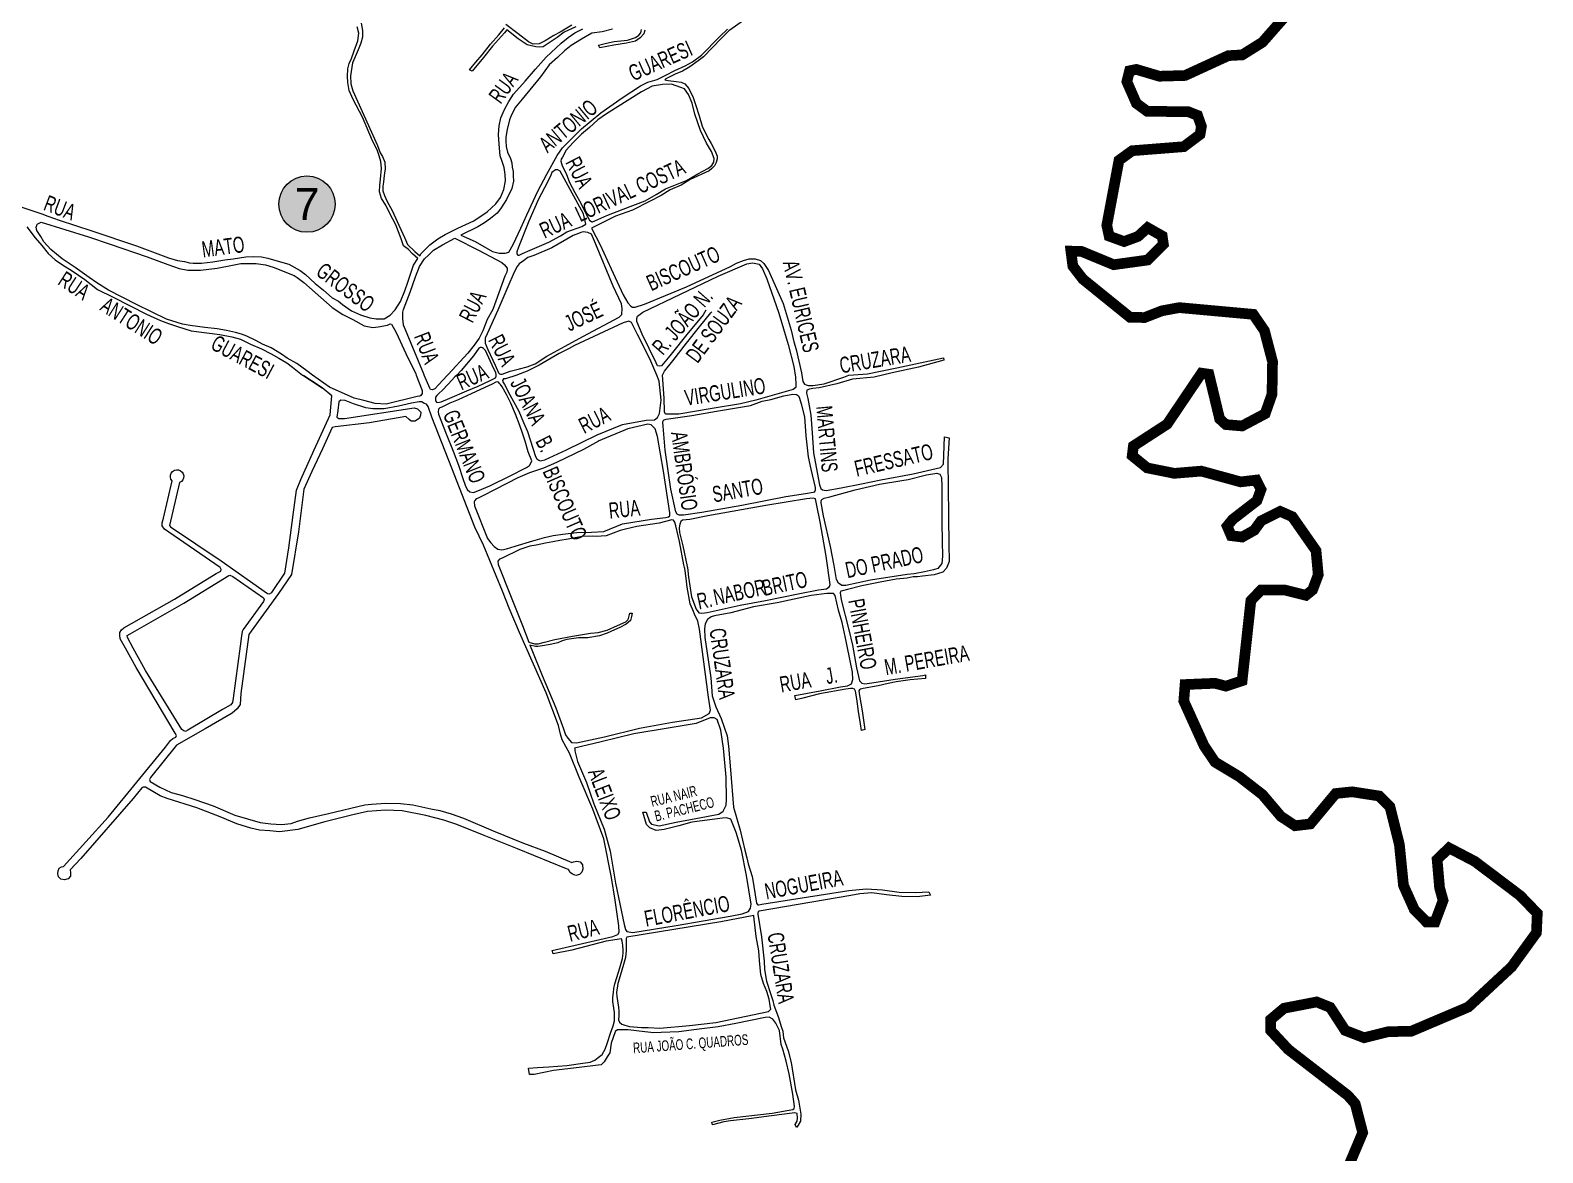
# Model space of a CAD drawing. Header units: millimetres. Extents: x 617885 to 663705, y 7172943 to 7234736.
# Drawn here: x 661296 to 662712, y 7182071 to 7183123 of the extents above; entities that cross this region are included whole.
import ezdxf
from ezdxf.enums import TextEntityAlignment as Align

# ---------------------------------------------------------------- set-up
doc = ezdxf.new("R2010")
doc.units = ezdxf.units.MM
doc.layers.add('BAIRROS', color=12, linetype='Continuous')
doc.layers.add('CMEI', color=51, linetype='Continuous')
doc.layers.add('TOP_VIAS 10.000', color=7, linetype='Continuous', lineweight=9)
doc.layers.add('VIAS', color=7, linetype='Continuous', lineweight=5)
doc.styles.add('LDUP', font='LDUP.SHX')
doc.styles.get("Standard").update_dxf_attribs({"font": 'arial.ttf'})

msp = doc.modelspace()

# ---------------------------------------------------------------- hatches: boundary and pattern name
at = {"layer": 'CMEI', "true_color": 0xffff99}
h = msp.add_hatch(color=51, dxfattribs=at)
edge = h.paths.add_edge_path()
edge.add_arc((661555, 7182960.2), 26.4, 0, 360)

# ---------------------------------------------------------------- linework, layer by layer
at = {"layer": 'BAIRROS', "lineweight": 40, "ltscale": 0.3, "const_width": 10}
msp.add_lwpolyline([(662528.2, 7182053.9), (662543.5, 7182090.1), (662536.5, 7182117.2), (662529.6, 7182125), (662473.8, 7182168.1), (662457.3, 7182185.9), (662457.3, 7182196.1), (662469.9, 7182206.7), (662500.4, 7182212.6), (662513.1, 7182207.5), (662527.1, 7182185.9), (662544.8, 7182179.1), (662567.4, 7182184.7), (662589.1, 7182185.2), (662642.5, 7182207.9), (662683, 7182245.5), (662706.2, 7182277.5), (662707, 7182295.6), (662691, 7182312.2), (662648.5, 7182344.3), (662624.4, 7182356.9), (662613.2, 7182346.1), (662615.5, 7182319.6), (662618.8, 7182307.7), (662611.2, 7182287.4), (662603.3, 7182287.5), (662591.9, 7182299), (662581.7, 7182321.8), (662577.9, 7182359.9), (662569, 7182395.5), (662558.9, 7182405.6), (662533.6, 7182409.5), (662518.2, 7182407.9), (662494.5, 7182379.4), (662480.2, 7182377.7), (662466.9, 7182386.5), (662449.6, 7182406.9), (662428.1, 7182423.6), (662405.2, 7182437.4), (662395, 7182452.6), (662376, 7182494.5), (662377.2, 7182510), (662405.2, 7182511.2), (662415.4, 7182508.5), (662430.6, 7182513.6), (662438.8, 7182588.6), (662448.4, 7182598.7), (662470, 7182598.7), (662490.3, 7182593.6), (662496.6, 7182598.7), (662501.9, 7182612.9), (662499.8, 7182635.5), (662477.6, 7182667.3), (662466.2, 7182672.3), (662448.4, 7182663.4), (662442, 7182654.6), (662430.6, 7182648.2), (662420.4, 7182649.5), (662416.6, 7182658.4), (662421.7, 7182664.7), (662444.5, 7182682.3), (662448.3, 7182692.8), (662443.8, 7182701.6), (662429.2, 7182699.9), (662392.4, 7182710), (662367.1, 7182707.9), (662341.7, 7182713), (662327.7, 7182724.4), (662328.8, 7182733.5), (662360.4, 7182754), (662392.6, 7182801.8), (662399.5, 7182800.8), (662409.6, 7182758.9), (662415.4, 7182753.6), (662430.6, 7182752.3), (662452.2, 7182763.8), (662458.6, 7182782.1), (662459.1, 7182812.6), (662451.5, 7182841.6), (662441, 7182856.9), (662371.7, 7182863.2), (662355.5, 7182860.2), (662339.3, 7182853.9), (662325.7, 7182854.1), (662281.5, 7182889.9), (662272.1, 7182902.1), (662270.3, 7182916.1), (662279.9, 7182916), (662310.4, 7182903.4), (662342.2, 7182907.8), (662356.9, 7182922.6), (662355.8, 7182930.3), (662342.1, 7182938.1), (662333.1, 7182929.9), (662320.1, 7182925.1), (662306.1, 7182930.2), (662303.9, 7182940.3), (662315.3, 7183001.2), (662327.7, 7183010.2), (662376, 7183014), (662391.2, 7183025.4), (662392.5, 7183033), (662388.9, 7183043.3), (662380.3, 7183046.7), (662341.7, 7183047.2), (662331.6, 7183054.6), (662322.7, 7183074.9), (662325.2, 7183085.1), (662331.6, 7183086.4), (662353.1, 7183080), (662377.2, 7183080.7), (662417.7, 7183099.3), (662430.7, 7183100), (662449.6, 7183111.8), (662473.2, 7183138.7)], dxfattribs=at)
at = {"layer": 'CMEI', "color": 7, "lineweight": 5}
msp.add_circle((661555, 7182960.2), 26.4, dxfattribs=at)
at = {"layer": 'VIAS', "color": 253}
for points in [[(661632.8, 7182856), (661637.6, 7182861.2), (661642.7, 7182869), (661646.7, 7182879), (661649.5, 7182886.9), (661654.6, 7182903), (661658.9, 7182909.2), (661653.8, 7182913.7), (661649.9, 7182917.5), (661645.4, 7182921.1), (661643.3, 7182927.5), (661638.3, 7182940.7), (661632.7, 7182951.5), (661628.7, 7182959.2), (661624.9, 7182965.3), (661623, 7182971.7), (661623.1, 7182977.9), (661623.7, 7182983.7), (661624.7, 7182993.6), (661624, 7183000), (661622.7, 7183005.5), (661620.6, 7183011.1), (661616.2, 7183019.5), (661606.9, 7183041.8), (661598.3, 7183058.1), (661594.4, 7183066.6), (661593.1, 7183074), (661593, 7183080.2), (661593.2, 7183086.8), (661594.4, 7183091.9), (661596.7, 7183096.7), (661599.3, 7183103.9), (661602.5, 7183113.2), (661603.6, 7183120.5), (661602.1, 7183126.4)], [(661605.7, 7183129.7), (661607, 7183122.9), (661607, 7183116.7), (661605.4, 7183110.9), (661603, 7183104.9), (661600.1, 7183098.1), (661597.5, 7183092.6), (661597, 7183088.6), (661595.7, 7183080.3), (661596.1, 7183073), (661597.9, 7183066.2), (661608.1, 7183043.4), (661621.1, 7183015.2), (661623.6, 7183008.3), (661625.7, 7183004.9), (661627.8, 7182999.4), (661628.2, 7182993), (661627.5, 7182989.6), (661627.1, 7182984.3), (661626.7, 7182980.6), (661626, 7182977.1), (661626, 7182972.7), (661627.7, 7182968.4), (661630.1, 7182962.5), (661634.7, 7182954.3), (661640.9, 7182940.5), (661646.7, 7182928.2), (661649.2, 7182922.4), (661656, 7182915.9), (661660.6, 7182911.8), (661662, 7182913.8), (661670.1, 7182922), (661677.6, 7182927.5), (661684.4, 7182931.8), (661696.3, 7182937.8), (661711.1, 7182944.5), (661723.6, 7182953), (661731.7, 7182960.3), (661736.1, 7182966.3), (661739.2, 7182973.9), (661740.8, 7182981.9), (661740.6, 7182987.8), (661739.6, 7182994.5), (661737.9, 7183000.2), (661736, 7183005.4), (661734.9, 7183016.4), (661734.4, 7183025.3), (661734.9, 7183033.4), (661736.4, 7183040.9), (661739.9, 7183048.9), (661744.1, 7183056.3), (661748.5, 7183063.2), (661759.2, 7183075.4), (661769.1, 7183086.6), (661778.8, 7183097.8), (661793.1, 7183111.1), (661799.6, 7183116.3), (661805.8, 7183120.7), (661813.3, 7183124.4)], [(661806.8, 7183126.4), (661795.7, 7183121.4), (661789.1, 7183116.4), (661776.2, 7183107.7), (661773.1, 7183107.2), (661769.2, 7183107.7), (661761.3, 7183109.5), (661752.6, 7183115.2), (661742.2, 7183123.5), (661740, 7183120.8), (661728.7, 7183108.1), (661720.2, 7183097.6), (661709.6, 7183084.7), (661707.2, 7183086.1), (661710.1, 7183089.3), (661713, 7183093.3), (661719.1, 7183100.1), (661726.9, 7183110.2), (661734.5, 7183118.7), (661739.8, 7183125.5)], [(661803.1, 7183127.9), (661792, 7183121.4), (661786.2, 7183118.3), (661778.1, 7183113.1), (661772.3, 7183110.4), (661766.8, 7183110.2), (661762.5, 7183112.1), (661752.6, 7183119.6), (661741.3, 7183128.6)], [(661964.6, 7183133), (661949.9, 7183122.5), (661942.8, 7183115.3), (661926.2, 7183098.1), (661921.3, 7183094.4), (661913.4, 7183088.7), (661906.5, 7183084.8), (661899.7, 7183081.8), (661891, 7183077.7), (661890.1, 7183076.7), (661893.2, 7183076), (661900.7, 7183075), (661905.5, 7183074.6), (661908.7, 7183072.8), (661912.5, 7183068.6), (661916.6, 7183060.1), (661918.9, 7183053.5), (661922.3, 7183043), (661925.1, 7183033.3), (661928.4, 7183025.9), (661931.2, 7183020.7), (661933.3, 7183017), (661935.4, 7183013.5), (661937.8, 7183008.3), (661939.2, 7183005), (661939, 7183002.5), (661938, 7182999.1), (661936.6, 7182996.1), (661934.2, 7182993.6), (661931.6, 7182991.5), (661913.8, 7182983.1), (661905.3, 7182977.8), (661895.2, 7182973.7), (661886.6, 7182968.1), (661875.7, 7182962.6), (661859.7, 7182954.5), (661843.9, 7182948.8), (661828.4, 7182941.2), (661821.3, 7182937.5), (661829.4, 7182922.1), (661839.8, 7182899.4), (661850.9, 7182875.1), (661855.4, 7182867.7), (661858.2, 7182864.6), (661859.9, 7182863.7), (661862.3, 7182863.7), (661871.1, 7182866.5), (661910.2, 7182882.7), (661951.5, 7182901.8), (661957.1, 7182904.8), (661963.7, 7182907.2), (661968.9, 7182908.9), (661974.8, 7182909), (661979.6, 7182907.4), (661982.7, 7182904.5), (661987.2, 7182898), (662000.9, 7182866.9), (662008.5, 7182842.1), (662011, 7182831.2), (662012.9, 7182823.9), (662018.1, 7182802.2), (662018.5, 7182800), (662019.4, 7182793.9), (662020.7, 7182791.4), (662022.5, 7182790.7), (662024.4, 7182790.2), (662028.8, 7182790.1), (662039.3, 7182791.7), (662057.6, 7182798.1), (662062.5, 7182800), (662079.9, 7182801.1), (662107.3, 7182806.7), (662151, 7182816.1), (662151.3, 7182814), (662127.5, 7182807.3), (662102.8, 7182802.2), (662086, 7182798.1), (662065.7, 7182796.2), (662051.1, 7182791.9), (662034.6, 7182788), (662028.8, 7182787.3), (662025.5, 7182786.8), (662023, 7182785.7), (662022.6, 7182783.1), (662024, 7182777.9), (662025.1, 7182771.1), (662026.8, 7182762.4), (662028, 7182746), (662029.3, 7182727.1), (662032.7, 7182708.7), (662034.8, 7182697.1), (662036, 7182693.6), (662037.6, 7182692.4), (662039.3, 7182692), (662041.2, 7182691.8), (662055.3, 7182694.2), (662074.2, 7182698), (662092.4, 7182701.7), (662122.5, 7182707.5), (662148.3, 7182713.4), (662151, 7182716.6), (662151.2, 7182724.8), (662152, 7182742.1), (662156.2, 7182741.3), (662155.2, 7182721.5), (662154.9, 7182717.5), (662155.3, 7182696.3), (662155.7, 7182666.7), (662155.9, 7182641.5), (662156.3, 7182625.3), (662153.8, 7182619), (662150.3, 7182615.4), (662142.3, 7182612.9), (662131.2, 7182611.6), (662126.7, 7182611), (662122.6, 7182610.9), (662117.1, 7182609.8), (662106.6, 7182608.6), (662091.7, 7182606), (662074.6, 7182602.4), (662061.2, 7182599.2), (662056.3, 7182597.9), (662054.9, 7182597.5), (662054.5, 7182596.9), (662054.3, 7182596.1), (662055.3, 7182589.3), (662062.3, 7182561.2), (662065.7, 7182546.9), (662069.5, 7182525.8), (662072.3, 7182513.6), (662074.6, 7182511.2), (662077.3, 7182510.7), (662083.9, 7182511.6), (662105.6, 7182515.1), (662131.5, 7182518.4), (662134.1, 7182519), (662134, 7182515.7), (662119.7, 7182514.4), (662106.8, 7182512.5), (662099.3, 7182511.1), (662089.7, 7182508.9), (662075.9, 7182506.2), (662073.3, 7182505.8), (662072.2, 7182505), (662071.8, 7182504.2), (662072.4, 7182499.7), (662074.9, 7182485.3), (662076, 7182476.5), (662077.2, 7182467.8), (662074.1, 7182467), (662073.3, 7182473.1), (662071.4, 7182484.9), (662069.7, 7182496.7), (662068.7, 7182503.7), (662067.8, 7182505.6), (662066.1, 7182506.3), (662064, 7182506.3), (662059.4, 7182505.7), (662034.9, 7182501.2), (662019.3, 7182497.3), (662012.8, 7182495.7), (662011.9, 7182499.8), (662035.5, 7182504.1), (662054.5, 7182507.9), (662061, 7182508.8), (662064.8, 7182510.8), (662066, 7182514.8), (662065.7, 7182521.7), (662060.7, 7182546.1), (662059.9, 7182550.8), (662056.1, 7182568), (662052.8, 7182579.6), (662049.6, 7182593.5), (662048, 7182595.2)], [(661841.2, 7183124.1), (661831.5, 7183121.6), (661821.8, 7183120.3), (661812, 7183114.7), (661802.5, 7183108.9), (661796.2, 7183103.8), (661789.6, 7183097.5), (661781.9, 7183090.7), (661773.5, 7183079.4), (661756.5, 7183058.6), (661750.1, 7183051), (661746.5, 7183043.7), (661744.7, 7183039), (661742.3, 7183030), (661741.2, 7183022.9), (661741.1, 7183019.3), (661741.6, 7183014.3), (661742.9, 7183009), (661745.4, 7183002.8), (661746.7, 7182998.8), (661747.2, 7182994.9), (661748, 7182990.7), (661748, 7182990.7), (661748.2, 7182986.7), (661748.3, 7182981.6), (661746.8, 7182974.9), (661741.7, 7182964.4), (661736.3, 7182955.7), (661733.1, 7182951.8), (661726.8, 7182946.6), (661721.2, 7182942.6), (661714.9, 7182938.8), (661699, 7182931.2), (661712.6, 7182925), (661728.8, 7182915.9), (661734.8, 7182914.2), (661740.7, 7182914.1), (661744.1, 7182915), (661748, 7182922.4), (661755.2, 7182937.7), (661760.8, 7182950), (661771.3, 7182972.2), (661779.5, 7182988.3), (661789.4, 7183005.6), (661794.4, 7183012.8), (661799.5, 7183018.1), (661805.2, 7183023.8), (661812.1, 7183030.7), (661821.2, 7183038.1), (661830.1, 7183045.8), (661850.2, 7183059.9), (661867.2, 7183071), (661874, 7183074.5), (661882.8, 7183077), (661891.1, 7183080.9), (661899.3, 7183085.3), (661909, 7183089.8), (661915.9, 7183093.5), (661924.3, 7183099.6), (661941.4, 7183116.8), (661948.7, 7183124.1)], [(661871.2, 7183123.1), (661870.4, 7183119.7), (661866.9, 7183115.9), (661862.7, 7183113), (661854.2, 7183111.1), (661842.4, 7183109.1), (661829.2, 7183106.5), (661827.9, 7183109.2), (661835.3, 7183110.9), (661842.7, 7183112.4), (661855.1, 7183113.8), (661862.6, 7183116.2), (661865.7, 7183118.6), (661867.6, 7183120.6), (661868.2, 7183123.8)], [(661286.2, 7182957.8), (661306.7, 7182951), (661306.7, 7182951), (661312.2, 7182949), (661323, 7182945.1), (661353.6, 7182935.3), (661395.5, 7182921.1), (661425.4, 7182910), (661433.9, 7182907.2), (661440.3, 7182906.3), (661445.1, 7182905.2), (661448.4, 7182904.9), (661456.2, 7182904.9), (661466.8, 7182906), (661478, 7182907.9), (661485.8, 7182909), (661497.6, 7182910.7), (661504.7, 7182911), (661512.3, 7182910.7), (661518.4, 7182909.6), (661525.8, 7182907.4), (661537.9, 7182903.8), (661548.5, 7182898), (661553.7, 7182894.2), (661562.7, 7182885.9), (661570.4, 7182879.4), (661578.5, 7182872.5), (661584.4, 7182869.1), (661588.1, 7182866), (661596.8, 7182860.2), (661605, 7182856.3), (661613.7, 7182853.5), (661619.7, 7182852.6), (661627.4, 7182852.7), (661632.8, 7182856)], [(661657.2, 7182800), (661662.7, 7182785.4), (661662.8, 7182783.8), (661662.7, 7182782.6), (661662.3, 7182781.7), (661661.5, 7182780.8), (661660.6, 7182780.3), (661658.3, 7182779.8), (661629.1, 7182772.6), (661618.7, 7182773.2), (661608.3, 7182776.1), (661599.2, 7182778.3), (661576.1, 7182788.8), (661565.6, 7182796), (661560.3, 7182800), (661555, 7182804.1), (661545.4, 7182810.7), (661536.4, 7182815.9), (661531.2, 7182819.5), (661521.5, 7182825.4), (661513.2, 7182828.9), (661507.1, 7182832.4), (661498.8, 7182836.3), (661493.7, 7182838.4), (661488.1, 7182839.8), (661479.7, 7182841.9), (661470.8, 7182843.2), (661459.4, 7182844.5), (661445.7, 7182846.3), (661438.5, 7182847.6), (661423.4, 7182852.4), (661395.5, 7182866.2), (661369.1, 7182879.6), (661358.3, 7182886.3), (661351.1, 7182891.5), (661337.8, 7182900.8), (661325.6, 7182908.9), (661315, 7182917.6), (661308.7, 7182924.8), (661305.7, 7182929.8), (661302, 7182935.5), (661301.4, 7182938.6), (661301.9, 7182940.2), (661302.5, 7182941.5), (661306.1, 7182943.2), (661350.5, 7182929.5), (661370.6, 7182922.6), (661405.2, 7182910.7), (661424.8, 7182903.6), (661435.2, 7182899.9), (661443.5, 7182898.3), (661455.3, 7182898.4), (661470.8, 7182900.2), (661485.3, 7182903), (661492.9, 7182904.4), (661500.9, 7182904.6), (661507.4, 7182904.6), (661516.1, 7182903.4), (661523.4, 7182901), (661542.9, 7182893.3), (661545.8, 7182891.4), (661552.1, 7182886.6), (661578.6, 7182863.4), (661588.6, 7182856.7), (661597.9, 7182852), (661608.4, 7182846), (661616.5, 7182844.7), (661621.6, 7182845.1), (661630.5, 7182846.7), (661632.9, 7182847.9), (661634.1, 7182847.8), (661638.6, 7182840), (661647.6, 7182820.2), (661656.8, 7182801), (661657.2, 7182800)], [(661292.6, 7182939), (661300.4, 7182928.6), (661306.6, 7182921.5), (661312.8, 7182913.8), (661319.3, 7182908.1), (661326.1, 7182903.2), (661335.1, 7182897.8), (661346.9, 7182889.6), (661358.7, 7182880.2), (661373.4, 7182872.9), (661404.6, 7182857), (661417.8, 7182851.2), (661425.2, 7182848.4), (661433.8, 7182845.6), (661446.7, 7182841.5), (661473.4, 7182838), (661484.7, 7182835.9), (661492.7, 7182833.6), (661502, 7182828.9), (661512.4, 7182824.7), (661521.3, 7182819.8), (661528.7, 7182815.9), (661536, 7182811.6), (661541.3, 7182807.5), (661550.7, 7182800), (661551.9, 7182799.4), (661559.2, 7182794.6), (661551.9, 7182799.4), (661550.7, 7182800)], [(661664.7, 7182800), (661664.6, 7182800.2), (661647.1, 7182842.4), (661645.4, 7182846.9), (661644.9, 7182850.1), (661644.7, 7182852.5), (661644.6, 7182854.5), (661644.7, 7182856.4), (661644.8, 7182859), (661645.3, 7182861.3), (661651.5, 7182877.8), (661656.6, 7182891.9), (661660.4, 7182901.8), (661665.1, 7182909), (661668.7, 7182912.2), (661673.5, 7182916.9), (661682, 7182922.1), (661693.4, 7182928.3), (661715.7, 7182917), (661732, 7182908.2), (661737.4, 7182905.6), (661740, 7182903.3), (661742.3, 7182900.3), (661742.3, 7182898.5), (661742, 7182896.5), (661740.1, 7182892.6), (661728.9, 7182861.5), (661723.6, 7182852.1), (661719.6, 7182841.5), (661716.1, 7182834.5), (661711.4, 7182828.1), (661705.5, 7182820.5), (661687.2, 7182800.6), (661686.7, 7182800), (661678, 7182791), (661674.8, 7182787.1), (661672.5, 7182786.3), (661670.7, 7182786.5), (661670, 7182787.8), (661664.7, 7182800)], [(661939.9, 7182892.6), (661967, 7182904.2)], [(661967, 7182904.2), (661972, 7182905.2), (661978.3, 7182903.8), (661981.6, 7182899.4)], [(661981.6, 7182899.4), (661985.5, 7182890.1), (661996.7, 7182858.1)], [(661868.7, 7182838.4), (661863.8, 7182850.2), (661863.8, 7182853), (661864.6, 7182855.3), (661869.5, 7182858.9), (661939.9, 7182892.6)], [(661889.9, 7182803.8), (661897.7, 7182813.2), (661910.4, 7182829.9), (661922.4, 7182845.1), (661933.1, 7182858.3), (661934, 7182859.4)], [(661928.5, 7182860.8), (661926, 7182856.3), (661920, 7182849.1), (661911.8, 7182839.6), (661894.6, 7182817.9)], [(661996.7, 7182858.1), (662005.6, 7182828.5), (662010.9, 7182808.1)], [(661751.6, 7182800), (661740.8, 7182796.6), (661738.9, 7182796.4), (661738.2, 7182795), (661738.4, 7182793.5), (661739.9, 7182791.1), (661744.9, 7182781.5), (661748.5, 7182775.2), (661753.4, 7182766.2), (661757.8, 7182755.6), (661761.5, 7182747.1), (661766.6, 7182731.6), (661768.9, 7182723.6), (661770.2, 7182721.4), (661772, 7182720.2), (661773.3, 7182719.7), (661775, 7182719.8), (661777.7, 7182720.6), (661797.9, 7182729.8), (661826.6, 7182744.1), (661850.3, 7182753.8), (661872.5, 7182757.7), (661880.5, 7182758.2), (661883.3, 7182760.2), (661885.1, 7182764), (661886.5, 7182776.6), (661884.9, 7182794.4), (661882.5, 7182800), (661876, 7182815.1), (661864.4, 7182838), (661859.7, 7182847.4), (661858.7, 7182849.3), (661856.5, 7182850.4), (661851.2, 7182848.8), (661805.5, 7182827.6), (661800.6, 7182824.9), (661791, 7182820.1), (661772.4, 7182809.3), (661761.1, 7182803.5), (661752, 7182800.1), (661751.6, 7182800)], [(661881.9, 7182811.5), (661868.7, 7182838.4)], [(661732.1, 7182800), (661732.1, 7182800.4), (661731.8, 7182802), (661728.5, 7182809.2), (661722.1, 7182823.1), (661720.3, 7182824.9), (661719.4, 7182825.5), (661718.5, 7182825.7), (661717.3, 7182825.7), (661716.5, 7182825.5), (661715.8, 7182825.2), (661711, 7182818.1), (661699.4, 7182804.4), (661695.2, 7182800), (661693.4, 7182798.2), (661687.2, 7182791.6), (661681.6, 7182785.6), (661678.8, 7182782.9), (661676.6, 7182780.7), (661675.4, 7182779.4), (661675.2, 7182777.8), (661675.3, 7182776.4), (661675.6, 7182775.5), (661676.2, 7182774.7), (661677.4, 7182774.4), (661680.7, 7182774.8), (661688.6, 7182778.5), (661704.6, 7182785.1), (661715.4, 7182789.6), (661720.7, 7182792.1), (661726.5, 7182794.9), (661729.5, 7182796.4), (661731.5, 7182797.5), (661732.1, 7182798.9), (661732.1, 7182800)], [(661894.6, 7182817.9), (661887.1, 7182808.5)], [(661883.1, 7182808.8), (661881.9, 7182811.5)], [(661887.1, 7182808.5), (661884.8, 7182808.2), (661883.1, 7182808.8)], [(661889.5, 7182778.3), (661887.9, 7182800), (661889.9, 7182803.8)], [(662010.9, 7182808.1), (662012.3, 7182798.1), (662012.7, 7182791.3), (662012.8, 7182788.4), (662010.2, 7182786.6), (662003.6, 7182784.6), (661975.3, 7182776.6), (661960.8, 7182772.9)], [(662048, 7182595.2), (662045.4, 7182595.3), (662041.9, 7182595.2), (662027.2, 7182593.4), (661995.2, 7182586.5), (661973, 7182582.8), (661951.9, 7182577.3), (661936.7, 7182574.4), (661933.6, 7182573.6), (661929.9, 7182571), (661927.7, 7182566.8), (661927.2, 7182562.3), (661927.6, 7182554.1), (661933.2, 7182516.2), (661934.4, 7182499.5), (661937.8, 7182489.1), (661942.9, 7182478.2), (661948.5, 7182462), (661949.6, 7182452.3), (661951.6, 7182430), (661954.4, 7182395), (661960.6, 7182373.5), (661965.1, 7182354.9), (661966.8, 7182347.7), (661968.2, 7182342.1), (661971.7, 7182330.2), (661972.1, 7182328.5), (661976, 7182305.2), (661976.5, 7182304.1), (661977.1, 7182303.7), (661978.2, 7182303.5), (661980.9, 7182304.3), (662062.4, 7182317.1), (662078.7, 7182318.6), (662093.9, 7182317.7), (662109.6, 7182315.4), (662124.7, 7182315), (662137.3, 7182315.9), (662138.7, 7182312.5), (662126.3, 7182311.2), (662112.1, 7182311.4), (662097.6, 7182313.1), (662083.8, 7182314.7), (662072.7, 7182314), (662064.1, 7182312.3), (661978.5, 7182297.7), (661977.6, 7182297.3), (661977.1, 7182295.7), (661977.3, 7182294.7), (661980.7, 7182273.7), (661983.1, 7182250.8), (661983.5, 7182243.1), (661985.3, 7182232), (661989.3, 7182219.5), (661991.1, 7182213.8), (661992.2, 7182209.6), (661996.4, 7182197.9), (661999, 7182189.7), (662000.5, 7182185.2), (662001.2, 7182179.1), (662005.7, 7182166.9), (662008.4, 7182155.8), (662012.3, 7182130.4), (662015.1, 7182120.5), (662017.5, 7182107.6), (662017.1, 7182100.9), (662014.9, 7182097.1), (662013.3, 7182095.1), (662012.1, 7182097.8), (662013.9, 7182100.8), (662014.4, 7182103.8), (662013.9, 7182108.2), (662011.8, 7182108.8), (661990, 7182105.8), (661968.8, 7182103.1), (661951.7, 7182101.1), (661945.2, 7182100.3), (661934.8, 7182097.6), (661934, 7182099.9), (661941.7, 7182101.8), (661955.1, 7182104.4), (661990.5, 7182108.4), (662010, 7182111.9), (662011.1, 7182112.7), (662011.6, 7182114.7), (662010, 7182126.1), (662006.4, 7182145.1), (662003.6, 7182157), (662000.7, 7182168.4), (661999, 7182172.8), (661997.3, 7182185.9), (661994, 7182192.8), (661991.3, 7182196.4), (661987.8, 7182198.3), (661983.9, 7182198.1), (661956.5, 7182192.4), (661939.9, 7182189.4), (661919.8, 7182186.7), (661903.2, 7182184.5), (661886.6, 7182183.9), (661879.7, 7182183.7), (661871.2, 7182184.7), (661855.8, 7182186.5), (661845.7, 7182186.4), (661843.7, 7182185), (661843.6, 7182184.6), (661839.7, 7182173.9), (661838.7, 7182165), (661836.1, 7182161.1), (661833.2, 7182156.6), (661830.3, 7182153.7), (661827.7, 7182153.4), (661810, 7182151.1), (661785.8, 7182148.5), (661767.7, 7182144.7), (661763.5, 7182144.7), (661762.5, 7182150.5), (661770.9, 7182151.1), (661781.6, 7182151.8), (661798.4, 7182153), (661813.2, 7182155.3), (661820.3, 7182156.3), (661824.5, 7182157.9), (661827.7, 7182160.5), (661831.3, 7182163.4), (661834.2, 7182168.5), (661836.3, 7182174.6), (661839.3, 7182183.3), (661841.8, 7182190.1), (661842.8, 7182195), (661843, 7182198.2), (661842.8, 7182202.6), (661842.2, 7182206.7), (661841.5, 7182212.9), (661841.5, 7182216.7), (661841.9, 7182221.5), (661842.3, 7182225.2), (661843.2, 7182229.6), (661845, 7182235.4), (661848, 7182244.7), (661850.5, 7182253.4), (661851.2, 7182258.3), (661851.1, 7182261.2), (661850.8, 7182265.7), (661850.2, 7182269.6), (661849.5, 7182271.7), (661849.5, 7182271.8), (661835.2, 7182269.4), (661803, 7182261), (661785.4, 7182257.6), (661784.6, 7182260.9), (661841.5, 7182273.8), (661846.1, 7182275.7), (661847.2, 7182277.9), (661847.1, 7182284), (661843.6, 7182307.9), (661840.1, 7182329.3), (661832.8, 7182365.4), (661822.5, 7182393.2), (661810, 7182423.3), (661800.7, 7182445.6), (661794, 7182458.2), (661792.4, 7182463.6), (661790.6, 7182471.7), (661779, 7182502.3), (661754.1, 7182558.8), (661744.2, 7182581.7), (661738.2, 7182597.4), (661720.4, 7182640.7), (661712.3, 7182657.6), (661690.7, 7182712.7), (661672, 7182760.5), (661668.5, 7182770.4), (661666.8, 7182772.6), (661664.6, 7182773.5), (661662.6, 7182774.8), (661660, 7182774.9), (661652.9, 7182773.8), (661640.7, 7182770.8), (661627.4, 7182768.3), (661620.8, 7182768.5), (661616.8, 7182768.5), (661610.2, 7182769.4)], [(661900.5, 7182671.8), (661895.8, 7182693), (661890.5, 7182729.6), (661888.4, 7182752.1), (661888.3, 7182755.6), (661888.6, 7182757.2), (661889.5, 7182757.9), (661891.2, 7182758.6), (661893.5, 7182759), (661915.5, 7182762.1), (661938.4, 7182766.3), (661970.3, 7182771.5), (661981.3, 7182775.5)], [(661889.7, 7182765.6), (661889.5, 7182778.3)], [(661960.8, 7182772.9), (661934.3, 7182768.6), (661903.3, 7182763.3), (661890.8, 7182763.4)], [(661981.3, 7182775.5), (661989.3, 7182777.2), (662001.5, 7182780.6), (662009.8, 7182782), (662013.3, 7182781.7), (662015.1, 7182780.6), (662016.2, 7182778.3), (662017.8, 7182773), (662020.7, 7182760.8), (662022.1, 7182742.9), (662024.2, 7182723.4), (662026.9, 7182711.8), (662030.7, 7182694.5), (662030.9, 7182692.1), (662030.6, 7182691.1), (662029.8, 7182690.3), (662028.9, 7182689.9), (662021.8, 7182688.8), (662003.3, 7182686), (661962.1, 7182677.9), (661924.8, 7182671.3)], [(661890.8, 7182763.4), (661889.7, 7182765.6)], [(661827.9, 7182738), (661827.9, 7182738), (661813.9, 7182730.4), (661788.7, 7182718), (661776.3, 7182712.8), (661763.4, 7182708.5), (661752.5, 7182703.6), (661720.2, 7182687), (661715.3, 7182684.8), (661713.5, 7182684), (661712.2, 7182682.5), (661711.6, 7182681.3), (661712, 7182677.6), (661724.1, 7182646.8), (661727.1, 7182642.7), (661730.2, 7182639.4), (661733.7, 7182637), (661737.3, 7182636.2), (661741.8, 7182637.1), (661749.8, 7182639.8), (661766.5, 7182644.8), (661777.5, 7182647.8), (661785.5, 7182649.6), (661794.6, 7182650.8), (661799.5, 7182651.6), (661807.7, 7182652.4), (661821.4, 7182652.7), (661833.1, 7182653.5), (661850.3, 7182660.5), (661877.6, 7182665), (661890.9, 7182666.6), (661893.4, 7182667.2), (661894.6, 7182668.2), (661894.8, 7182670.8), (661888.8, 7182710.1), (661883.3, 7182742.3), (661881, 7182749.7), (661877.4, 7182753.4), (661874, 7182753.9), (661855.5, 7182749.5), (661827.7, 7182738), (661827.7, 7182738)], [(661924.8, 7182671.3), (661907.5, 7182668.7), (661903.6, 7182668.8), (661901.7, 7182669.8), (661900.5, 7182671.8)], [(661917.7, 7182576), (661916.9, 7182578.3), (661913.9, 7182585.7), (661910.9, 7182601.3), (661909.9, 7182609.7), (661908.8, 7182618.8), (661908.6, 7182619.7), (661907.7, 7182622.2), (661903.7, 7182644.1), (661900.4, 7182658.8), (661899.4, 7182662.2), (661898.2, 7182663.9), (661896.7, 7182664.3), (661884.8, 7182661.2), (661863.9, 7182658), (661853.2, 7182655.5), (661850.8, 7182654.9), (661848.2, 7182654.3), (661835.1, 7182649.2), (661825.9, 7182648.6), (661822.6, 7182649), (661812.6, 7182648.6), (661799.5, 7182646.1), (661791.6, 7182645), (661785.2, 7182643.6), (661778.2, 7182642.5), (661769.6, 7182640.5), (661763.6, 7182639.6), (661754.2, 7182636.6), (661737.7, 7182628.5), (661735.3, 7182627.4), (661733.8, 7182625.6), (661733.9, 7182622.4), (661745.6, 7182593.6), (661756.8, 7182565.2), (661762.7, 7182549.8), (661762.7, 7182549.8), (661768.1, 7182548.3), (661771.4, 7182548), (661776, 7182549.3), (661787.2, 7182552.3), (661803.5, 7182555.4), (661820.5, 7182558.3), (661827.7, 7182558.9)], [(661827.7, 7182558.9), (661836, 7182561), (661845.8, 7182565.2), (661853.5, 7182568.7), (661855.4, 7182570.6), (661855.9, 7182572), (661857.3, 7182577), (661859.4, 7182576.8), (661858.9, 7182573.7), (661857.8, 7182570.1), (661854, 7182566.6), (661847.9, 7182563.4), (661842.9, 7182561.3), (661836.2, 7182558), (661828.9, 7182555.8), (661818.1, 7182553.7), (661809.2, 7182553.9), (661798.2, 7182552.1), (661793.8, 7182551), (661789.8, 7182549), (661782.8, 7182547.5), (661775.6, 7182546.2), (661771.3, 7182545.7), (661769.1, 7182545.7), (661763.8, 7182547), (661765.6, 7182542.4), (661775.3, 7182518.5), (661788, 7182488.1), (661795.2, 7182468.4), (661797.2, 7182462.8), (661799.1, 7182459.8), (661802.6, 7182455.6), (661807.2, 7182455.5), (661833.5, 7182461.1), (661866.2, 7182469), (661897.1, 7182474.7), (661924.5, 7182478.9), (661931.5, 7182482.8), (661932.8, 7182486.1), (661931, 7182498.2), (661928.9, 7182514.8), (661922.6, 7182561.9), (661921.1, 7182569.3), (661917.7, 7182576)], [(661989.4, 7182205.9), (661988.7, 7182208.9), (661987.7, 7182215.2), (661985.5, 7182222.3), (661982.4, 7182229.9), (661980.1, 7182238.4), (661978.8, 7182251.4), (661978, 7182260.6), (661975.6, 7182274), (661973.3, 7182293.1), (661973.3, 7182293.6), (661942.4, 7182287.7), (661854.6, 7182273.2), (661853.9, 7182272.2), (661853.8, 7182270.4), (661853.8, 7182267.4), (661853.9, 7182260.8), (661853.3, 7182254.4), (661852, 7182249.8), (661849.2, 7182240.2), (661846.1, 7182230), (661844.9, 7182221.4), (661845.1, 7182217.8), (661845.7, 7182213.5), (661846.6, 7182207.8), (661847, 7182204), (661847, 7182200), (661846.7, 7182195.8), (661847.5, 7182193.8), (661849.7, 7182191.7), (661852.6, 7182190.7), (661857.1, 7182189.6), (661868.3, 7182188.7), (661874.5, 7182188.6), (661885.3, 7182188.1), (661913.1, 7182190.6), (661937.9, 7182193.3), (661987, 7182203.6), (661989.3, 7182205.8), (661989.4, 7182206)]]:
    msp.add_lwpolyline(points, dxfattribs=at)
for points in [[(661835.8, 7182949.5), (661851.2, 7182955.4), (661871.5, 7182963.2), (661881.9, 7182969.1), (661890.6, 7182974.5), (661904.8, 7182980.1), (661910.5, 7182982.3), (661921.1, 7182988.5), (661930.4, 7182993.7), (661934.2, 7182996.5), (661936.1, 7182999.4), (661936.2, 7183002.9), (661933.7, 7183009.5), (661929, 7183017.2), (661923.5, 7183029.2), (661918.3, 7183044.5), (661915.8, 7183054.9), (661912.2, 7183062.9), (661908.6, 7183068.1), (661905.1, 7183069.3), (661896.4, 7183072.7), (661887.9, 7183072.3), (661878.3, 7183070.6), (661868.2, 7183065.3), (661844, 7183050.2), (661834.6, 7183044.2), (661827.3, 7183039.2), (661819.6, 7183032.1), (661812, 7183025.6), (661804.3, 7183018), (661797.6, 7183010.8), (661794.2, 7183004.1), (661792.9, 7183002.3), (661792.6, 7183000.3), (661793.9, 7182996.2), (661797.6, 7182988.8), (661800.9, 7182980.3), (661805.8, 7182971.2), (661811.6, 7182960.4), (661815, 7182954), (661818, 7182948), (661819.6, 7182945.1), (661820.7, 7182944.2), (661821.7, 7182943.8), (661821.8, 7182943.3)], [(661783.4, 7182987.4), (661780.2, 7182980.8), (661771.8, 7182964.8), (661762.8, 7182944.3), (661753.1, 7182919.8), (661751.4, 7182915.6), (661751.6, 7182913.5), (661752.5, 7182912.5), (661753.7, 7182912.3), (661756.8, 7182914), (661764.1, 7182917), (661772.7, 7182920.7), (661781.3, 7182924.6), (661792.4, 7182930.4), (661798.2, 7182934.3), (661812.5, 7182939.3), (661816, 7182941.4), (661813.8, 7182951.1), (661801.5, 7182974), (661792.1, 7182991.2), (661790, 7182992.2), (661787.6, 7182992.3), (661784.2, 7182989.9)], [(661811.5, 7182933.7), (661809.3, 7182932.8), (661804.2, 7182930.7), (661784.3, 7182919.1), (661767.5, 7182912), (661761.7, 7182910.3), (661757.6, 7182907.1), (661753.7, 7182904.3), (661751.7, 7182901.7), (661749, 7182896.4), (661743, 7182882.7), (661733.7, 7182860.7), (661723.8, 7182838.5), (661721.8, 7182834.5), (661721.7, 7182831.4), (661721.9, 7182829.9), (661724.2, 7182823.8), (661731.3, 7182809.3), (661734.3, 7182802), (661735.1, 7182801.1), (661736.3, 7182800.7), (661737.7, 7182800.9), (661745.2, 7182803.5), (661754.1, 7182805.9), (661761.1, 7182807.7), (661768.6, 7182810.6), (661779.6, 7182817.7), (661796.7, 7182827.2), (661813.2, 7182836.2), (661847.4, 7182854.2), (661849.8, 7182856.9), (661850.1, 7182862.4), (661849.4, 7182866.6), (661841.7, 7182883.4), (661825.3, 7182923.4), (661821.4, 7182932.1), (661818, 7182933.6), (661813.5, 7182934.2)], [(661700.9, 7182703.2), (661703, 7182696.8), (661705.1, 7182692.7), (661707.5, 7182690.7), (661711, 7182690), (661714.9, 7182691.4), (661726.1, 7182696.1), (661745.8, 7182705.8), (661759.2, 7182712.7), (661760.6, 7182713.3), (661763.5, 7182715.2), (661764.6, 7182717.3), (661765.6, 7182719.6), (661762, 7182728.2), (661759.4, 7182738), (661756.8, 7182745.6), (661754.4, 7182752.8), (661750.1, 7182763.3), (661745.8, 7182773.6), (661741.9, 7182781.8), (661737.6, 7182789.1), (661736.2, 7182791.2), (661735.4, 7182792.2), (661734.4, 7182793.4), (661733, 7182793.7), (661731.9, 7182793.4), (661728.4, 7182791.4), (661721.5, 7182788.2), (661708.7, 7182782.3), (661696.7, 7182776.7), (661688.9, 7182773.7), (661681.4, 7182769.9), (661679.3, 7182769.2), (661678, 7182767.9), (661677.8, 7182765.7), (661678.2, 7182763.3), (661685.2, 7182744.8), (661691.8, 7182728.6), (661697, 7182715.6)], [(662048.6, 7182621.7), (662045.1, 7182639.4), (662038.7, 7182668.2), (662036.4, 7182680.4), (662036.4, 7182682.1), (662037.2, 7182683.4), (662039.4, 7182684.5), (662044.7, 7182686), (662068.3, 7182692.6), (662091.1, 7182697.8), (662111.9, 7182701.2), (662117.9, 7182702), (662135.2, 7182706.6), (662144.9, 7182708.1), (662147.6, 7182707.2), (662149.1, 7182703.9), (662149.3, 7182695.7), (662149.4, 7182680.6), (662149.5, 7182662.5), (662149.9, 7182644.1), (662150.2, 7182630.3), (662149.5, 7182623.5), (662145.8, 7182618.8), (662141.5, 7182617.5), (662133.2, 7182615.5), (662123.5, 7182613.8), (662117.1, 7182613.1), (662082.6, 7182607.7), (662059.5, 7182602.7), (662055.8, 7182602.9), (662052.6, 7182605.1), (662050.7, 7182608.4)], [(661915, 7182592.1), (661919.5, 7182580.6), (661922, 7182577.3), (661924.8, 7182576.9), (661929.7, 7182577.6), (661960.6, 7182584.4), (661984.4, 7182588.8), (662015, 7182595), (662034, 7182598.6), (662041.5, 7182599.8), (662044.4, 7182601.8), (662044.8, 7182603.9), (662041.1, 7182630.2), (662035.4, 7182662.6), (662032.3, 7182677.9), (662031, 7182683.9), (662028.9, 7182684.7), (662022.6, 7182683.9), (661984.6, 7182677.8), (661930.2, 7182668), (661913.4, 7182664.7), (661906.6, 7182663.9), (661905, 7182662.8), (661904, 7182660.2), (661903.5, 7182657), (661903.7, 7182652.6), (661906.8, 7182640), (661911, 7182620.6), (661911.3, 7182619.7), (661912.2, 7182610.6)], [(661439.6, 7182466.5), (661437.7, 7182468), (661403.9, 7182523.3), (661392.2, 7182544), (661386.9, 7182554.2), (661386.7, 7182556.1), (661389.4, 7182557.6), (661439.8, 7182586.2), (661481.7, 7182612.3), (661482.8, 7182612.5), (661485.5, 7182611.1), (661514.3, 7182591.3), (661514.9, 7182589.8), (661514.2, 7182587.8), (661495.1, 7182561.5), (661494.3, 7182559.6), (661493.6, 7182555.5), (661492.3, 7182546.1), (661485.9, 7182497.3), (661485.3, 7182493.3), (661483.8, 7182490.9), (661476, 7182486.7), (661443.4, 7182467.4), (661441.1, 7182466.1)], [(661872.7, 7182390.4), (661875.7, 7182381.3), (661877.6, 7182379.1), (661884.9, 7182377.5), (661900.8, 7182381.2), (661919.1, 7182384.6), (661940.6, 7182388.5), (661944.8, 7182391.3), (661947.4, 7182396.9), (661947.9, 7182402.3), (661947.4, 7182423.1), (661945.1, 7182450.3), (661942.5, 7182467.4), (661939.2, 7182477.1), (661936.3, 7182478.7), (661932.6, 7182478.7), (661919.4, 7182473.6), (661893.1, 7182469), (661861.1, 7182463.8), (661830.6, 7182456.3), (661805.6, 7182450.3), (661805.7, 7182449.7), (661805.7, 7182447.8), (661808.2, 7182437.9), (661816.7, 7182418.1), (661823.7, 7182398.3), (661833.3, 7182374.5), (661838.8, 7182354), (661843.9, 7182324), (661852.1, 7182285.2), (661853.2, 7182280.4), (661854.5, 7182278.6), (661860.2, 7182277.6), (661900.6, 7182284.3), (661951.3, 7182293), (661962.4, 7182295.3), (661968.4, 7182297.3), (661970.3, 7182300.5), (661970.9, 7182304.2), (661966.4, 7182331.2), (661961.8, 7182354.7), (661956.8, 7182371.3), (661951.9, 7182384), (661947.9, 7182385), (661944, 7182384.7), (661915.2, 7182381.1), (661903.1, 7182377.6), (661889.5, 7182374.3), (661881.8, 7182373.4), (661876, 7182375.8), (661872.8, 7182379), (661869.4, 7182390.3)]]:
    msp.add_lwpolyline(points, close=True, dxfattribs=at)
msp.add_lwpolyline([(661616.8, 7182768.5), (661610.2, 7182769.4), (661598.4, 7182773), (661590.7, 7182776.1), (661586.6, 7182776.6), (661584.8, 7182774.8), (661583.9, 7182766.8), (661583, 7182760.7), (661584.8, 7182759.2), (661590, 7182759.2), (661655.3, 7182769.3), (661658.6, 7182768.3), (661661.5, 7182765.1), (661661.4, 7182762.5), (661660.3, 7182759.5), (661656.3, 7182756.9), (661652.6, 7182756.9), (661650.6, 7182758.5), (661647.7, 7182761.2), (661613.5, 7182755.3), (661581.4, 7182751.5), (661578.5, 7182751), (661569.5, 7182730.8), (661559.6, 7182709.7), (661552.1, 7182693.2), (661546.9, 7182653.1), (661540.6, 7182613), (661528.2, 7182595.3), (661502.7, 7182560), (661500.6, 7182556.8), (661498.1, 7182538.5), (661493.2, 7182501.6), (661492.3, 7182491.4), (661489.6, 7182487.1), (661484.8, 7182483.2), (661459.6, 7182468.4), (661432.7, 7182453.1), (661408.5, 7182423), (661407.6, 7182421.1), (661408.2, 7182419.3), (661417.3, 7182413.9), (661427.9, 7182409), (661438.5, 7182406), (661450, 7182402.4), (661467.3, 7182396.4), (661487.4, 7182387.6), (661511, 7182380.7), (661521.2, 7182379.6), (661531.1, 7182378.9), (661540.2, 7182379.9), (661546.2, 7182381.9), (661557.5, 7182385), (661575, 7182389.3), (661609.2, 7182397.4), (661615.5, 7182397.9), (661628.9, 7182399), (661642.6, 7182398.7), (661654, 7182397.2), (661671, 7182393.7), (661679.4, 7182392.1), (661690, 7182388.9), (661701.5, 7182384.8), (661729.3, 7182372.9), (661757.8, 7182361.5), (661778.1, 7182354), (661803.1, 7182343.3), (661804.5, 7182344), (661807.7, 7182344.5), (661810.8, 7182343.8), (661813.1, 7182341.1), (661813.3, 7182337), (661812.4, 7182334.1), (661810.2, 7182332), (661806.6, 7182331.1), (661803.6, 7182332.2), (661801.4, 7182333.8), (661799.8, 7182336.8), (661798.1, 7182337.4), (661752.2, 7182356.2), (661720.8, 7182368.6), (661695.2, 7182379), (661683.2, 7182382.9), (661666.4, 7182387.3), (661644.1, 7182391.6), (661628.4, 7182392.3), (661611.5, 7182390.9), (661598, 7182388), (661571.6, 7182381.5), (661546.3, 7182374.2), (661529.3, 7182372), (661520.3, 7182372.8), (661510.5, 7182373.5), (661502.4, 7182375.4), (661489.4, 7182379.5), (661473.6, 7182385.9), (661451.9, 7182394.5), (661424.1, 7182403.1), (661417.5, 7182405.8), (661403.8, 7182413.7), (661401.7, 7182413.9), (661400.3, 7182413.3), (661392.3, 7182403.2), (661343.2, 7182347.1), (661333.2, 7182336.4), (661333.7, 7182333.9), (661333.6, 7182330.5), (661331.4, 7182328.1), (661327.8, 7182326.9), (661324.6, 7182327.6), (661322.4, 7182329.7), (661321.7, 7182332.6), (661321.9, 7182335.3), (661322.8, 7182337.8), (661325, 7182339.1), (661327.1, 7182339.6), (661368.7, 7182385.7), (661422.5, 7182451.3), (661427.3, 7182457.6), (661429.5, 7182459.5), (661432.2, 7182460.6), (661432.7, 7182462.2), (661431.6, 7182464.4), (661395.2, 7182525.9), (661385.2, 7182544), (661380.2, 7182552.8), (661379.8, 7182556.4), (661379.8, 7182558.9), (661381.2, 7182561.2), (661383.4, 7182563.2), (661430.8, 7182590), (661470.1, 7182614.1), (661474.2, 7182616.4), (661474.7, 7182617.8), (661473.7, 7182619.6), (661425.6, 7182652.7), (661421.6, 7182655.7), (661419.5, 7182658.8), (661419.3, 7182661.6), (661420.6, 7182665.9), (661428.7, 7182700.8, -3.184238), (661435.7, 7182699.2), (661426.3, 7182659), (661427.2, 7182657.8), (661474.6, 7182625.8), (661518, 7182595.4), (661520, 7182595), (661522, 7182596.4), (661534.3, 7182614.5), (661538.1, 7182638.1), (661542.1, 7182669.1), (661545.1, 7182692.3), (661549.1, 7182702.1), (661561.8, 7182729.8), (661576.7, 7182762.8), (661578.3, 7182780.4), (661569.3, 7182788.1), (661559.2, 7182794.6), (661569.3, 7182788.1)], format="xyb", dxfattribs=at)

# ---------------------------------------------------------------- texts
at = {"layer": 'CMEI', "color": 7}
msp.add_text('7', height=30, dxfattribs=at).set_placement((661555, 7182960.2), align=Align.MIDDLE_CENTER)
at = {"layer": 'TOP_VIAS 10.000', "color": 251, "style": 'LDUP', "width": 0.69}
for s, height, rotation, p in [('GUARESI', 15, 24, (661860.5, 7183075)), ('RUA', 15, 54, (661736.3, 7183053.2)), ('ANTONIO', 15, 39.902, (661780.2, 7183007.6)), ('RUA  LORIVAL COSTA', 15, 24.9334, (661777.4, 7182927.6)), ('RUA', 15, 297, (661796.6, 7182999.4)), ('RUA', 15, 339.2772, (661307.3, 7182955)), ('MATO', 15, 7.5898, (661457.6, 7182910.1)), ('BISCOUTO', 15, 24, (661877.3, 7182878.4)), ('GROSSO', 15, 323.116, (661562.3, 7182894.5)), ('AV. EURICES', 15, 283, (662000.4, 7182905.5)), ('RUA', 15, 327.007, (661320.7, 7182885.5)), ('ANTONIO', 15, 327.3453, (661360.2, 7182861.3)), ('RUA', 15, 63, (661710, 7182847.9)), ('JOSÉ', 15, 25, (661800.7, 7182840.6)), ('R. JOÃO N.', 15, 48.9573, (661888.2, 7182817.8)), ('DE SOUZA', 15, 53.3837, (661920.7, 7182810.2)), ('GUARESI', 15, 331.8991, (661463.7, 7182825)), ('RUA', 15, 291, (661654.9, 7182836.4)), ('RUA', 15, 297, (661724.3, 7182832.9)), ('CRUZARA', 15, 9.5271, (662055.1, 7182801.5)), ('RUA', 15, 24, (661699.5, 7182785.5)), ('JOANA ', 15, 297, (661744.8, 7182792.7)), ('VIRGULINO', 15, 9, (661910, 7182771.1)), ('GERMANO', 15, 292, (661682, 7182763.4)), ('RUA', 15, 27, (661814.5, 7182744.6)), ('MARTINS', 15, 275, (662031.7, 7182770.6)), ('B.', 15, 297, (661768.5, 7182738)), ('AMBRÓSIO', 15, 278, (661895.8, 7182746.1)), ('FRESSATO', 15, 13, (662069.7, 7182704.7)), ('BISCOUTO', 15, 293.5167, (661775.3, 7182709.8)), ('SANTO', 15, 10, (661936, 7182680.6)), ('RUA', 15, 6, (661838.4, 7182665.4)), ('DO PRADO', 15, 12, (662061, 7182609.6)), ('   BRITO', 15, 12, (661972, 7182590.5)), ('NABOR', 15, 12, (661937.4, 7182584.2)), ('R.', 15, 12, (661922, 7182580.3)), ('PINHEIRO', 15, 280.6274, (662061.7, 7182588.8)), ('CRUZARA', 15, 278, (661931.8, 7182561.7)), ('M. PEREIRA', 15, 10, (662097.2, 7182518.6)), ('RUA', 15, 10, (661999.1, 7182502.4)), ('J.', 15, 10, (662042, 7182510.3)), ('ALEIXO', 15, 291, (661817.8, 7182428.1)), ('RUA NAIR', 10, 14, (661878.2, 7182395.2)), ('B. PACHECO', 10, 14, (661881.9, 7182381.6)), ('NOGUEIRA', 15, 10.4721, (661985.2, 7182308.6)), ('FLORÊNCIO', 15, 10.6389, (661872.5, 7182283)), ('RUA', 15, 14, (661801.3, 7182268.9)), ('CRUZARA', 15, 279, (661986.1, 7182276.4)), ('RUA JOÃO C. QUADROS', 10, 4.294, (661860.7, 7182164.4))]:
    msp.add_text(s, height=height, rotation=rotation, dxfattribs=at).set_placement(p)

doc.saveas('drawing.dxf')
